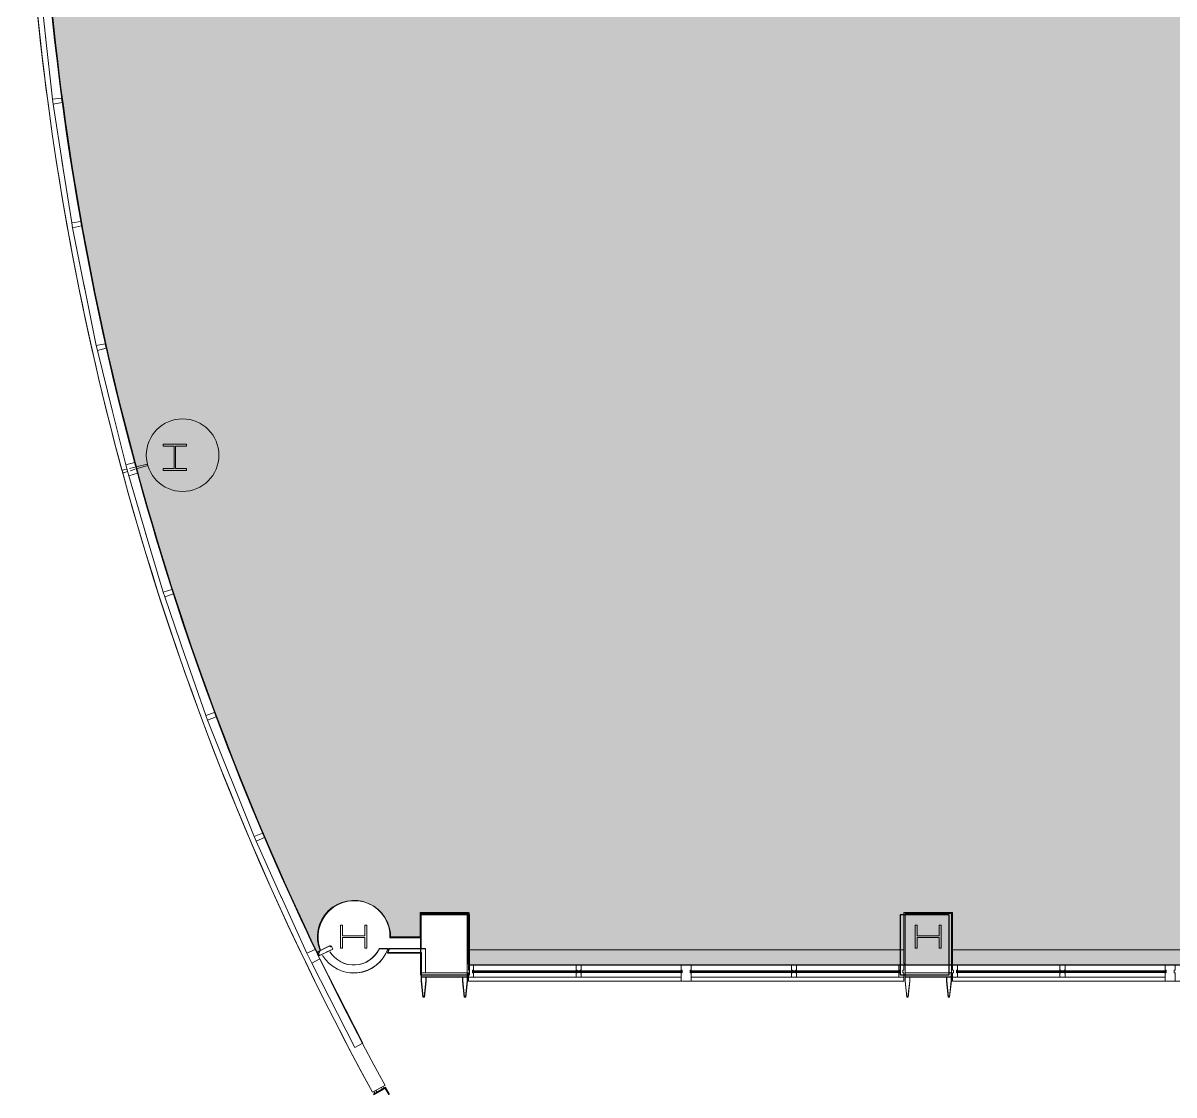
# Model space of a CAD drawing. Header units: inches. Extents: x 6512 to 15357, y -630 to 1499.
# Drawn here: x 12472 to 13043, y -588 to -57 of the extents above; entities that cross this region are included whole.
import ezdxf

# ---------------------------------------------------------------- set-up
doc = ezdxf.new("R2010")
doc.units = ezdxf.units.IN
doc.header["$MEASUREMENT"] = 0
for name, color, linetype, lineweight in [('A-DETL-GENF', 92, 'Continuous', 18), ('A-DETL-THIN', 151, 'Continuous', 9), ('P-SANR-FIXT', 6, 'Continuous', 18), ('S-COLS', 52, 'Continuous', 18)]:
    doc.layers.add(name, color=color, linetype=linetype, lineweight=lineweight)

# ---------------------------------------------------------------- blocks, each defined once
blk = doc.blocks.new('Concrete-Rectangular-Column - 24 x 30-4991950-3RD FLOOR RCP - NEW')
at = {"layer": 'S-COLS', "lineweight": 30}
for p, q in [((-12, 15), (12, 15)), ((-12, -15), (-12, 15)), ((12, 15), (12, -15)), ((12, -15), (-12, -15))]:
    blk.add_line(p, q, dxfattribs=at)
blk = doc.blocks.new('2941 Fairview Park_Clean for Revit_dwg-4584220-3RD FLOOR RCP - NEW')
at = {"layer": 'P-SANR-FIXT', "lineweight": 9, "flags": 128}
for points in [[(12483.43, -67.74), (12479.99, -36.7)], [(12482.92, -63.22), (12486.36, -94.27), (12486.68, -96.7), (12491.16, -96), (12490.86, -93.77), (12486.36, -94.27)], [(12486.36, -94.27), (12490.86, -93.77), (12491.16, -96), (12486.68, -96.7)], [(12491.49, -127.56), (12486.68, -96.7)], [(12491.06, -124.77), (12495.87, -155.64), (12496.3, -158.05), (12500.74, -157.16), (12500.34, -154.94), (12495.87, -155.64)], [(12495.87, -155.64), (12500.34, -154.94), (12500.74, -157.16), (12496.3, -158.05)], [(12502.46, -188.67), (12496.3, -158.05)], [(12501.91, -185.91), (12508.07, -216.53), (12508.61, -218.92), (12513.01, -217.83), (12512.51, -215.64), (12508.07, -216.53)], [(12508.07, -216.53), (12512.51, -215.64), (12513.01, -217.83), (12508.61, -218.92)], [(12516.12, -249.24), (12508.61, -218.92)], [(12515.16, -245.29), (12522.68, -275.61), (12524.17, -281.11), (12528.51, -279.83), (12527.07, -274.52), (12522.68, -275.61)], [(12541.29, -278.4), (12552.79, -278.4), (12552.79, -277.4), (12547.41, -277.4), (12547.41, -266.4), (12552.79, -266.4), (12552.79, -265.4), (12541.29, -265.4), (12541.29, -266.4), (12546.66, -266.4), (12546.66, -277.4), (12541.29, -277.4), (12541.29, -278.4), (12541.29, -277.4), (12546.66, -277.4), (12546.66, -266.4), (12541.29, -266.4), (12541.29, -265.4), (12552.79, -265.4), (12552.79, -266.4), (12547.41, -266.4), (12547.41, -277.4), (12552.79, -277.4), (12552.79, -278.4)], [(12541.3, -278.45), (12541.3, -277.45), (12546.67, -277.45), (12546.67, -266.45), (12541.3, -266.45), (12541.3, -265.45), (12552.8, -265.45), (12552.8, -266.45), (12547.42, -266.45), (12547.42, -277.45), (12552.8, -277.45), (12552.8, -278.45), (12541.3, -278.45), (12541.3, -277.45), (12546.67, -277.45), (12546.67, -266.45), (12541.3, -266.45), (12541.3, -265.45), (12552.8, -265.45), (12552.8, -266.45), (12547.42, -266.45), (12547.42, -277.45), (12552.8, -277.45), (12552.8, -278.45)], [(12520.82, -278.39), (12522.25, -278.03), (12523.22, -277.79), (12522.25, -278.03)], [(12521.16, -279.65), (12522.57, -279.23), (12523.53, -278.95), (12522.57, -279.23)], [(12522.68, -275.61), (12527.07, -274.52), (12528.51, -279.83), (12524.17, -281.11)], [(12524.52, -277.47), (12527.13, -276.82)], [(12524.82, -278.57), (12527.4, -277.81)], [(12533.44, -275.26), (12527.61, -276.7)], [(12533.63, -275.97), (12527.88, -277.67)], [(12533.01, -311.07), (12524.17, -281.11)], [(12532.37, -308.91), (12541.27, -338.86), (12542.02, -341.19), (12546.3, -339.71), (12545.61, -337.57), (12541.27, -338.86)], [(12541.27, -338.86), (12545.61, -337.57), (12546.3, -339.71), (12542.02, -341.19)], [(12552.23, -370.71), (12542.02, -341.19)], [(12552.15, -370.48), (12562.41, -399.98), (12563.27, -402.28), (12567.48, -400.6), (12566.69, -398.49), (12562.41, -399.98)], [(12562.41, -399.98), (12566.69, -398.49), (12567.48, -400.6), (12563.27, -402.28)], [(12574.83, -431.3), (12563.27, -402.28)], [(12574.74, -431.07), (12586.35, -460.07), (12587.31, -462.32), (12591.44, -460.46), (12590.55, -458.39), (12586.35, -460.07), (12587.31, -462.32), (12591.44, -460.46), (12590.55, -458.39), (12586.35, -460.07)], [(12586.35, -460.07), (12587.31, -462.32), (12591.44, -460.46), (12590.55, -458.39), (12586.35, -460.07), (12590.55, -458.39), (12591.44, -460.46), (12587.31, -462.32)], [(12600.19, -490.78), (12587.31, -462.32), (12600.19, -490.78), (12587.31, -462.32)], [(12599.59, -489.41), (12612.52, -517.85), (12616.65, -515.97), (12618.95, -520.75), (12614.91, -522.8), (12612.52, -517.85), (12599.59, -489.41), (12612.52, -517.85), (12614.91, -522.8), (12618.95, -520.75), (12616.65, -515.97), (12612.52, -517.85), (12616.65, -515.97), (12618.95, -520.75), (12614.91, -522.8), (12612.52, -517.85)], [(12909.23, -498.18), (12932.23, -498.18), (12932.23, -523.14), (12932.73, -523.14), (12932.73, -497.68), (12908.73, -497.68), (12908.73, -523.14), (12909.23, -523.14), (12908.73, -523.14), (12908.73, -497.68), (12932.73, -497.68), (12932.73, -523.14), (12932.23, -523.14), (12932.73, -523.14), (12932.23, -523.14), (12932.23, -498.18), (12909.23, -498.18), (12909.23, -523.14)], [(12909.23, -498.28), (12932.23, -498.18), (12932.23, -527.58), (12909.23, -527.58), (12909.23, -498.28), (12909.23, -527.58), (12932.23, -527.58), (12932.23, -498.18)], [(12642.27, -515.45), (12641.27, -515.45), (12641.27, -510.08), (12630.27, -510.08), (12630.27, -515.45), (12629.27, -515.45), (12629.27, -503.95), (12630.27, -503.95), (12630.27, -509.33), (12641.27, -509.33), (12641.27, -503.95), (12642.27, -503.95), (12642.27, -515.45), (12641.27, -515.45), (12641.27, -510.08), (12630.27, -510.08), (12630.27, -515.45), (12629.27, -515.45), (12629.27, -503.95), (12630.27, -503.95), (12630.27, -509.33), (12641.27, -509.33), (12641.27, -503.95), (12642.27, -503.95), (12642.27, -515.45), (12641.27, -515.45), (12641.27, -510.08), (12630.27, -510.08), (12630.27, -515.45), (12629.27, -515.45), (12629.27, -503.95), (12630.27, -503.95), (12630.27, -509.33), (12641.27, -509.33), (12641.27, -503.95), (12642.27, -503.95), (12642.27, -515.45), (12641.27, -515.45), (12641.27, -510.08), (12630.27, -510.08), (12630.27, -515.45), (12629.27, -515.45), (12629.27, -503.95), (12630.27, -503.95), (12630.27, -509.33), (12641.27, -509.33), (12641.27, -503.95), (12642.27, -503.95)], [(12914.23, -503.95), (12915.23, -503.95), (12915.23, -509.33), (12926.23, -509.33), (12926.23, -503.95), (12927.23, -503.95), (12927.23, -515.45), (12926.23, -515.45), (12926.23, -510.08), (12915.23, -510.08), (12915.23, -515.45), (12914.23, -515.45), (12914.23, -503.95), (12915.23, -503.95), (12915.23, -509.33), (12926.23, -509.33), (12926.23, -503.95), (12927.23, -503.95), (12927.23, -515.45), (12926.23, -515.45), (12926.23, -510.08), (12915.23, -510.08), (12915.23, -515.45), (12914.23, -515.45)], [(12612.52, -517.85), (12616.65, -515.97), (12618.95, -520.75), (12614.91, -522.8)], [(12624.01, -514.12), (12617.73, -517.15)], [(12617.9, -517.21), (12618.76, -519.01), (12625.39, -515.81), (12618.76, -519.01), (12617.9, -517.21), (12618.76, -519.01), (12625.39, -515.81), (12618.76, -519.01), (12617.9, -517.21), (12623.95, -514.29), (12617.9, -517.21), (12623.95, -514.29)], [(12624.01, -514.12), (12624.23, -514.59), (12624.7, -514.37), (12624.23, -514.59)], [(12648.48, -515.58), (12652.78, -515.58)], [(12648.48, -515.7), (12652.78, -515.7)], [(12652.51, -517.83), (12669.23, -517.83), (12652.51, -517.83), (12653.31, -515.7), (12652.51, -517.83), (12669.23, -517.83), (12652.51, -517.83), (12653.31, -515.7)], [(12669.35, -529.58), (12680.73, -529.58), (12669.35, -529.58), (12669.35, -517.58), (12652.65, -517.58), (12653.47, -515.57), (12652.65, -517.58), (12669.35, -517.58), (12669.35, -529.58), (12689.89, -529.58), (12680.73, -529.58), (12689.89, -529.58), (12669.35, -529.58), (12680.73, -529.58), (12689.89, -529.58), (12669.35, -529.58), (12692.1, -529.58), (12669.35, -529.58), (12692.1, -529.58), (12669.35, -529.58), (12689.89, -529.58), (12680.73, -529.58), (12669.35, -529.58), (12689.89, -529.58), (12680.73, -529.58), (12689.89, -529.58), (12669.35, -529.58), (12669.35, -517.7), (12669.35, -529.58), (12680.73, -529.58), (12669.35, -529.58), (12680.73, -529.58), (12689.89, -529.58), (12680.73, -529.58), (12669.35, -529.58), (12669.35, -517.7), (12669.35, -529.58), (12680.73, -529.58), (12669.35, -529.58), (12692.1, -529.58), (12692.1, -527.26), (12692.1, -529.58), (12669.35, -529.58), (12692.1, -529.58), (12692.1, -527.26), (12692.1, -529.58), (12669.35, -529.58), (12689.89, -529.58), (12680.73, -529.58), (12669.35, -529.58), (12680.73, -529.58), (12689.89, -529.58), (12680.73, -529.58), (12689.89, -529.58), (12669.35, -529.58), (12669.35, -517.58), (12652.65, -517.58), (12653.47, -515.57), (12652.65, -517.58), (12669.35, -517.58)], [(12669.35, -527.58), (12692.1, -527.58), (12692.1, -529.58), (12692.1, -527.26), (12692.1, -529.58), (12692.1, -527.58), (12671.35, -527.58), (12671.35, -515.7), (12652.69, -515.7), (12671.35, -515.7), (12671.35, -527.58), (12692.1, -527.58)], [(12652.69, -517.7), (12653.44, -515.7), (12652.69, -517.7), (12653.44, -515.7), (12652.69, -517.7), (12669.35, -517.7), (12652.69, -517.7), (12669.35, -517.7)], [(12692.73, -516.2), (12908.73, -516.2)], [(12932.73, -516.2), (13148.73, -516.2)], [(12618.95, -520.75), (12640.26, -562.52), (12636.3, -564.74), (12614.91, -522.8), (12636.3, -564.74), (12640.26, -562.52), (12618.95, -520.75), (12640.26, -562.52), (12636.3, -564.74), (12614.91, -522.8), (12636.3, -564.74), (12640.26, -562.52)], [(12692.73, -527.7), (12693.23, -527.7), (12693.23, -526.33), (12692.73, -526.33), (12692.73, -523.7), (12695.23, -523.7), (12695.23, -526.33), (12694.73, -526.33), (12694.73, -527.7), (12695.23, -527.7), (12695.23, -529.7), (12692.73, -529.7), (12692.73, -527.7), (12693.23, -527.7), (12693.23, -526.33), (12692.73, -526.33), (12692.73, -523.7), (12695.23, -523.7), (12695.23, -526.33), (12694.73, -526.33), (12694.73, -527.7), (12695.23, -527.7), (12695.23, -529.7), (12692.73, -529.7)], [(12746.1, -523.7), (12748.6, -523.7), (12748.6, -526.33), (12748.1, -526.33), (12748.1, -527.7), (12748.6, -527.7), (12748.6, -529.7), (12746.1, -529.7), (12746.1, -527.7), (12746.6, -527.7), (12746.6, -526.33), (12746.1, -526.33), (12746.1, -523.7), (12748.6, -523.7), (12748.6, -526.33), (12748.1, -526.33), (12748.1, -527.7), (12748.6, -527.7), (12748.6, -529.7), (12746.1, -529.7), (12746.1, -527.7), (12746.6, -527.7), (12746.6, -526.33), (12746.1, -526.33)], [(12746.1, -527.7), (12746.6, -527.7), (12746.6, -526.33), (12746.1, -526.33), (12746.1, -523.7), (12748.6, -523.7), (12748.6, -526.33), (12748.1, -526.33), (12748.1, -527.7), (12748.6, -527.7), (12748.6, -529.7), (12746.1, -529.7), (12746.1, -527.7), (12746.6, -527.7), (12746.6, -526.33), (12746.1, -526.33), (12746.1, -523.7), (12748.6, -523.7), (12748.6, -526.33), (12748.1, -526.33), (12748.1, -527.7), (12748.6, -527.7), (12748.6, -529.7), (12746.1, -529.7)], [(12798.23, -523.7), (12798.23, -526.33), (12798.73, -526.33), (12798.73, -527.7), (12798.23, -527.7), (12798.23, -531.7), (12803.23, -531.7), (12803.23, -527.7), (12802.73, -527.7), (12802.73, -526.33), (12803.23, -526.33), (12803.23, -523.7), (12798.23, -523.7), (12803.23, -523.7), (12803.23, -526.33), (12802.73, -526.33), (12802.73, -527.7), (12803.23, -527.7), (12803.23, -531.7), (12798.23, -531.7), (12798.23, -527.7), (12798.73, -527.7), (12798.73, -526.33), (12798.23, -526.33)], [(12852.85, -523.7), (12855.35, -523.7), (12855.35, -526.33), (12854.85, -526.33), (12854.85, -527.7), (12855.35, -527.7), (12855.35, -529.7), (12852.85, -529.7), (12852.85, -527.7), (12853.35, -527.7), (12853.35, -526.33), (12852.85, -526.33), (12852.85, -523.7), (12855.35, -523.7), (12855.35, -526.33), (12854.85, -526.33), (12854.85, -527.7), (12855.35, -527.7), (12855.35, -529.7), (12852.85, -529.7), (12852.85, -527.7), (12853.35, -527.7), (12853.35, -526.33), (12852.85, -526.33)], [(12852.85, -527.7), (12852.85, -529.7), (12855.35, -529.7), (12855.35, -527.7), (12854.85, -527.7), (12854.85, -526.33), (12855.35, -526.33), (12855.35, -523.7), (12852.85, -523.7), (12852.85, -526.33), (12853.35, -526.33), (12853.35, -527.7), (12852.85, -527.7), (12853.35, -527.7), (12853.35, -526.33), (12852.85, -526.33), (12852.85, -523.7), (12855.35, -523.7), (12855.35, -526.33), (12854.85, -526.33), (12854.85, -527.7), (12855.35, -527.7), (12855.35, -529.7), (12852.85, -529.7)], [(12906.23, -527.7), (12906.73, -527.7), (12906.73, -526.33), (12906.23, -526.33), (12906.23, -523.7), (12908.73, -523.7), (12908.73, -526.33), (12908.23, -526.33), (12908.23, -527.7), (12908.73, -527.7), (12908.73, -529.7), (12906.23, -529.7), (12906.23, -527.7), (12906.73, -527.7), (12906.73, -526.33), (12906.23, -526.33), (12906.23, -523.7), (12908.73, -523.7), (12908.73, -526.33), (12908.23, -526.33), (12908.23, -527.7), (12908.73, -527.7), (12908.73, -529.7), (12906.23, -529.7)], [(12932.73, -523.14), (12932.23, -523.14), (12932.73, -523.14), (12932.23, -523.14)], [(12932.73, -527.7), (12933.23, -527.7), (12933.23, -526.33), (12932.73, -526.33), (12932.73, -523.7), (12935.23, -523.7), (12935.23, -526.33), (12934.73, -526.33), (12934.73, -527.7), (12935.23, -527.7), (12935.23, -529.7), (12932.73, -529.7), (12932.73, -527.7), (12933.23, -527.7), (12933.23, -526.33), (12932.73, -526.33), (12932.73, -523.7), (12935.23, -523.7), (12935.23, -526.33), (12934.73, -526.33), (12934.73, -527.7), (12935.23, -527.7), (12935.23, -529.7), (12932.73, -529.7)], [(12932.73, -523.7), (12935.23, -523.7), (12935.23, -526.33), (12934.73, -526.33), (12934.73, -527.7), (12935.23, -527.7), (12935.23, -529.7), (12932.73, -529.7), (12932.73, -527.7), (12933.23, -527.7), (12933.23, -526.33), (12932.73, -526.33)], [(12986.1, -523.7), (12988.6, -523.7), (12988.6, -526.33), (12988.1, -526.33), (12988.1, -527.7), (12988.6, -527.7), (12988.6, -529.7), (12986.1, -529.7), (12986.1, -527.7), (12986.6, -527.7), (12986.6, -526.33), (12986.1, -526.33), (12986.1, -523.7), (12988.6, -523.7), (12988.6, -526.33), (12988.1, -526.33), (12988.1, -527.7), (12988.6, -527.7), (12988.6, -529.7), (12986.1, -529.7), (12986.1, -527.7), (12986.6, -527.7), (12986.6, -526.33), (12986.1, -526.33)], [(13038.23, -523.7), (13038.23, -526.33), (13038.73, -526.33), (13038.73, -527.7), (13038.23, -527.7), (13038.23, -531.7), (13043.23, -531.7), (13043.23, -527.7), (13042.73, -527.7), (13042.73, -526.33), (13043.23, -526.33), (13043.23, -523.7), (13038.23, -523.7), (13043.23, -523.7), (13043.23, -526.33), (13042.73, -526.33), (13042.73, -527.7), (13043.23, -527.7), (13043.23, -531.7), (13038.23, -531.7), (13038.23, -527.7), (13038.73, -527.7), (13038.73, -526.33), (13038.23, -526.33)], [(12669.23, -529.7), (12692.23, -529.7), (12692.23, -531.7), (12691.37, -539.7), (12690.63, -539.7), (12689.77, -531.7), (12689.77, -529.7), (12689.77, -531.7), (12690.63, -539.7), (12689.77, -531.7), (12689.77, -529.7), (12689.77, -531.7), (12690.63, -539.7), (12691.37, -539.7), (12692.23, -531.7), (12692.23, -529.7), (12692.23, -531.7), (12691.37, -539.7), (12690.63, -539.7), (12691.37, -539.7), (12692.23, -531.7), (12692.23, -529.7)], [(12670.21, -539.58), (12669.35, -531.67), (12669.35, -529.83), (12671.57, -529.83), (12669.35, -529.83), (12669.35, -531.67), (12669.35, -529.83), (12671.57, -529.83), (12669.35, -529.83), (12669.35, -531.67), (12669.35, -529.83), (12669.35, -531.67), (12669.35, -529.83), (12669.35, -531.67), (12669.35, -529.83), (12671.57, -529.83), (12671.57, -531.58), (12670.71, -539.58), (12670.21, -539.58), (12670.71, -539.58), (12671.57, -531.58), (12671.57, -529.83), (12671.57, -531.58), (12670.71, -539.58), (12670.21, -539.58), (12669.35, -531.67), (12670.21, -539.58), (12669.35, -531.67), (12669.35, -529.83), (12671.57, -529.83), (12669.35, -529.83), (12671.57, -529.83), (12671.57, -531.58), (12670.71, -539.58), (12670.21, -539.58), (12670.71, -539.58), (12671.57, -531.58), (12671.57, -529.83), (12671.57, -531.58), (12670.71, -539.58), (12670.21, -539.58), (12669.35, -531.67), (12670.21, -539.58), (12669.35, -531.67), (12670.21, -539.58), (12670.71, -539.58), (12671.57, -531.58), (12671.57, -529.83), (12671.57, -531.58), (12670.71, -539.58), (12670.21, -539.58), (12670.71, -539.58), (12671.57, -531.58), (12671.57, -529.83), (12669.35, -529.83), (12669.35, -531.67), (12670.21, -539.58), (12669.35, -531.67), (12670.21, -539.58), (12670.71, -539.58), (12671.57, -531.58), (12671.57, -529.83), (12671.57, -531.58), (12670.71, -539.58), (12670.21, -539.58), (12670.71, -539.58), (12671.57, -531.58), (12671.57, -529.83), (12669.35, -529.83), (12671.57, -529.83), (12669.35, -529.83), (12669.35, -531.67)], [(12690.75, -539.58), (12691.25, -539.58), (12692.11, -531.58), (12692.11, -529.83), (12689.9, -529.83), (12689.9, -531.67), (12689.9, -529.83), (12692.11, -529.83), (12692.11, -531.58), (12691.25, -539.58), (12690.75, -539.58), (12691.25, -539.58), (12692.11, -531.58), (12692.11, -529.83), (12689.9, -529.83), (12692.11, -529.83), (12692.11, -531.58), (12691.25, -539.58), (12690.75, -539.58), (12691.25, -539.58), (12692.11, -531.58), (12692.11, -529.83), (12689.9, -529.83), (12692.11, -529.83), (12692.11, -531.58), (12691.25, -539.58), (12690.75, -539.58), (12691.25, -539.58), (12692.11, -531.58), (12692.11, -529.83), (12689.9, -529.83), (12689.9, -531.67), (12690.75, -539.58), (12689.9, -531.67), (12689.9, -529.83), (12689.9, -531.67), (12689.9, -529.83), (12692.11, -529.83), (12692.11, -531.58), (12691.25, -539.58), (12690.75, -539.58), (12691.25, -539.58), (12692.11, -531.58), (12692.11, -529.83), (12689.9, -529.83), (12689.9, -531.67), (12690.75, -539.58), (12691.25, -539.58), (12692.11, -531.58), (12692.11, -529.83), (12689.9, -529.83), (12689.9, -531.67), (12690.75, -539.58), (12691.25, -539.58), (12692.11, -531.58), (12692.11, -529.83), (12689.9, -529.83), (12689.9, -531.67), (12689.9, -529.83), (12689.9, -531.67), (12690.75, -539.58), (12689.9, -531.67), (12690.75, -539.58), (12689.9, -531.67), (12690.75, -539.58), (12689.9, -531.67), (12690.75, -539.58), (12691.25, -539.58), (12692.11, -531.58), (12692.11, -529.83), (12689.9, -529.83), (12689.9, -531.67)], [(12692.73, -529.7), (12692.73, -531.7), (12727.91, -531.7), (12692.73, -531.7), (12699.5, -531.7), (12692.73, -531.7), (12692.73, -529.7), (12692.73, -531.7), (12692.73, -529.7), (12692.73, -531.7), (12727.91, -531.7), (12692.73, -531.7)], [(12727.91, -526.58), (12694.73, -526.58), (12699.5, -526.58), (12694.73, -526.58), (12727.91, -526.58), (12694.73, -526.58), (12699.5, -526.58), (12694.73, -526.58), (12727.91, -526.58), (12694.73, -526.58), (12727.91, -526.58), (12694.73, -526.58)], [(12699.5, -526.76), (12694.73, -526.76), (12727.91, -526.76), (12694.73, -526.76), (12699.5, -526.76), (12694.73, -526.76), (12727.91, -526.76), (12694.73, -526.76), (12727.91, -526.76), (12694.73, -526.76), (12727.91, -526.76), (12694.73, -526.76)], [(12727.91, -527.26), (12694.73, -527.26), (12699.5, -527.26), (12694.73, -527.26), (12727.91, -527.26), (12694.73, -527.26), (12699.5, -527.26), (12694.73, -527.26), (12727.91, -527.26), (12694.73, -527.26), (12727.91, -527.26), (12694.73, -527.26)], [(12727.91, -527.45), (12694.73, -527.45), (12699.5, -527.45), (12694.73, -527.45), (12727.91, -527.45), (12694.73, -527.45), (12699.5, -527.45), (12694.73, -527.45), (12727.91, -527.45), (12694.73, -527.45), (12727.91, -527.45), (12694.73, -527.45)], [(12695.23, -529.7), (12727.91, -529.7), (12695.23, -529.7), (12727.91, -529.7), (12695.23, -529.7), (12727.91, -529.7), (12695.23, -529.7), (12727.91, -529.7), (12695.23, -529.7), (12699.5, -529.7), (12695.23, -529.7), (12699.5, -529.7)], [(12798.73, -526.58), (12722.23, -526.58)], [(12798.73, -526.76), (12722.23, -526.76)], [(12798.73, -527.26), (12722.23, -527.26)], [(12798.73, -527.45), (12722.23, -527.45)], [(12722.23, -529.7), (12798.23, -529.7)], [(12722.23, -531.7), (12901.09, -531.7), (12908.73, -531.7), (12908.73, -529.7), (12908.73, -531.7), (12901.09, -531.7), (12908.73, -531.7), (12908.73, -529.7), (12908.73, -531.7), (12901.09, -531.7)], [(12901.09, -526.58), (12906.73, -526.58), (12901.09, -526.58), (12802.73, -526.58), (12901.09, -526.58), (12906.73, -526.58)], [(12901.09, -526.76), (12802.73, -526.76), (12901.09, -526.76), (12906.73, -526.76), (12901.09, -526.76), (12906.73, -526.76)], [(12901.09, -527.26), (12906.73, -527.26), (12901.09, -527.26), (12802.73, -527.26), (12901.09, -527.26), (12906.73, -527.26)], [(12901.09, -527.45), (12802.73, -527.45), (12901.09, -527.45), (12906.73, -527.45), (12901.09, -527.45), (12906.73, -527.45)], [(12803.23, -529.7), (12901.09, -529.7), (12906.23, -529.7), (12901.09, -529.7)], [(12901.09, -529.7), (12906.23, -529.7)], [(12930.63, -539.7), (12929.77, -531.7), (12929.77, -529.7), (12929.77, -531.7), (12930.63, -539.7), (12931.37, -539.7), (12932.23, -531.7), (12932.23, -529.7), (12932.23, -527.39), (12932.23, -529.7), (12909.23, -529.7), (12909.23, -531.7), (12910.09, -539.7), (12909.23, -531.7), (12909.23, -529.7), (12909.23, -527.39), (12909.23, -529.7), (12932.23, -529.7), (12932.23, -531.7), (12931.37, -539.7), (12930.63, -539.7), (12929.77, -531.7), (12929.77, -529.7), (12929.77, -531.7)], [(12909.23, -529.7), (12909.23, -527.39), (12909.23, -529.7), (12932.23, -529.7), (12932.23, -527.39), (12932.23, -529.7), (12932.23, -531.7), (12931.37, -539.7), (12930.63, -539.7), (12931.37, -539.7), (12932.23, -531.7), (12932.23, -529.7)], [(12909.23, -529.7), (12909.23, -531.7), (12910.09, -539.7), (12910.82, -539.7), (12911.68, -531.7), (12911.68, -529.7), (12911.68, -531.7), (12910.82, -539.7), (12910.09, -539.7), (12909.23, -531.7)], [(12932.1, -527.58), (12909.35, -527.58), (12909.35, -529.58), (12909.35, -527.26), (12909.35, -529.58), (12909.35, -527.58), (12932.1, -527.58), (12909.35, -527.58), (12909.35, -529.58), (12920.73, -529.58), (12932.1, -529.58), (12932.1, -527.26), (12932.1, -529.58), (12920.73, -529.58), (12909.35, -529.58), (12929.89, -529.58), (12909.35, -529.58), (12920.73, -529.58), (12932.1, -529.58), (12932.1, -527.26), (12932.1, -529.58), (12920.73, -529.58), (12909.35, -529.58), (12929.89, -529.58), (12909.35, -529.58), (12909.35, -527.26), (12909.35, -529.58), (12909.35, -527.58)], [(12910.21, -539.58), (12910.71, -539.58), (12911.57, -531.58), (12911.57, -529.83), (12911.57, -531.58), (12910.71, -539.58), (12910.21, -539.58), (12909.35, -531.67), (12909.35, -529.83), (12911.57, -529.83), (12909.35, -529.83), (12909.35, -531.67), (12909.35, -529.83), (12911.57, -529.83), (12911.57, -531.58), (12910.71, -539.58), (12910.21, -539.58), (12909.35, -531.67), (12910.21, -539.58), (12909.35, -531.67), (12909.35, -529.83), (12911.57, -529.83), (12911.57, -531.58), (12910.71, -539.58)], [(12910.09, -539.7), (12910.82, -539.7), (12911.68, -531.7), (12911.68, -529.7), (12911.68, -531.7), (12910.82, -539.7)], [(12930.75, -539.58), (12929.9, -531.67), (12929.9, -529.83), (12932.11, -529.83), (12932.11, -531.58), (12931.25, -539.58), (12930.75, -539.58), (12929.9, -531.67), (12929.9, -529.83), (12932.11, -529.83), (12932.11, -531.58), (12931.25, -539.58), (12930.75, -539.58), (12929.9, -531.67), (12929.9, -529.83), (12932.11, -529.83), (12932.11, -531.58), (12931.25, -539.58), (12930.75, -539.58), (12931.25, -539.58), (12932.11, -531.58), (12932.11, -529.83), (12929.9, -529.83), (12929.9, -531.67)], [(12932.73, -529.7), (12932.73, -531.7), (13141.09, -531.7), (13148.73, -531.7), (13148.73, -529.7), (13148.73, -531.7), (13141.09, -531.7), (12932.73, -531.7), (12932.73, -529.7), (12932.73, -531.7)], [(13038.73, -526.58), (12934.73, -526.58)], [(13038.73, -526.76), (12934.73, -526.76)], [(13038.73, -527.26), (12934.73, -527.26)], [(13038.73, -527.45), (12934.73, -527.45)], [(12935.23, -529.7), (13038.23, -529.7)], [(12692.73, -531.7), (12727.91, -531.7)], [(12646.85, -585.85), (12645.09, -586.82), (12646.85, -585.85), (12651.23, -583.45), (12646.85, -585.85), (12645.09, -586.82), (12646.85, -585.85), (12651.23, -583.45)], [(12653.59, -587.74), (12651.59, -584.27), (12645.53, -587.77), (12645.78, -588.21), (12645.53, -587.77), (12645.78, -588.21), (12651.41, -584.96), (12653.16, -587.99), (12651.41, -584.96), (12645.78, -588.21), (12651.41, -584.96), (12653.16, -587.99), (12651.41, -584.96), (12645.78, -588.21), (12645.53, -587.77), (12651.59, -584.27), (12653.59, -587.74), (12651.59, -584.27), (12645.53, -587.77), (12651.59, -584.27), (12653.59, -587.74), (12653.16, -587.99), (12653.59, -587.74), (12653.16, -587.99)], [(12646.29, -587.33), (12645.79, -586.47), (12646.29, -587.33), (12645.79, -586.47)], [(12647.16, -586.83), (12646.66, -585.97), (12647.16, -586.83), (12646.66, -585.97)], [(12649.86, -585.27), (12649.36, -584.41), (12649.86, -585.27), (12649.36, -584.41)], [(12650.73, -584.77), (12650.23, -583.91), (12650.73, -584.77), (12650.23, -583.91)]]:
    blk.add_lwpolyline(points, close=True, dxfattribs=at)
for points in [[(12669.23, -498.18), (12692.1, -498.18), (12692.1, -527.58), (12671.35, -527.58), (12671.35, -515.7), (12669.23, -515.7), (12669.23, -498.18), (12669.23, -509.7), (12653.77, -509.7), (12669.23, -509.7), (12653.77, -509.7), (12669.23, -509.7), (12653.77, -509.7), (12669.23, -509.7), (12669.23, -498.18), (12692.23, -498.18), (12692.23, -523.14), (12692.23, -498.18), (12669.23, -498.18), (12669.23, -510.2), (12653.76, -510.2), (12669.23, -510.2), (12653.76, -510.2), (12669.23, -510.2), (12653.76, -510.2), (12669.23, -510.2)], [(12669.23, -510.2), (12669.23, -498.18), (12692.23, -498.18), (12692.23, -523.14), (12692.73, -523.14), (12692.73, -497.68), (12668.73, -497.68), (12668.73, -509.7)], [(12668.73, -509.7), (12668.73, -497.68), (12692.73, -497.68), (12692.73, -523.14), (12692.73, -497.68), (12668.73, -497.68), (12668.73, -509.7), (12668.73, -497.68), (12692.73, -497.68), (12692.73, -523.14), (12692.73, -497.68), (12668.73, -497.68), (12668.73, -509.7), (12668.73, -497.68), (12692.73, -497.68), (12692.73, -523.14), (12692.23, -523.14), (12692.23, -498.18), (12669.23, -498.18)], [(12669.23, -509.7), (12669.23, -498.18), (12692.23, -498.18), (12692.23, -523.14), (12692.23, -498.18), (12669.23, -498.18), (12669.23, -515.7), (12671.35, -515.7), (12671.35, -527.58), (12692.1, -527.58), (12692.1, -498.18), (12669.23, -498.18), (12669.23, -509.7)], [(12624.01, -514.12), (12617.73, -517.15), (12618.71, -519.17), (12625.45, -515.92), (12625.39, -515.81), (12622.13, -517.39), (12625.39, -515.81), (12618.76, -519.01), (12625.39, -515.81), (12624.75, -514.48), (12624.17, -514.75), (12623.95, -514.29)], [(12624.01, -514.12), (12624.23, -514.59), (12624.7, -514.37), (12624.23, -514.59), (12624.01, -514.12), (12617.73, -517.15), (12618.71, -519.17), (12625.45, -515.92), (12625.39, -515.81), (12624.75, -514.48), (12624.17, -514.75), (12623.95, -514.29), (12624.17, -514.75), (12624.75, -514.48), (12625.39, -515.81), (12625.45, -515.92), (12618.71, -519.17), (12617.73, -517.15), (12618.71, -519.17), (12625.45, -515.92), (12625.39, -515.81)], [(12625.39, -515.81), (12618.76, -519.01), (12625.39, -515.81), (12622.13, -517.39), (12625.39, -515.81), (12624.75, -514.48), (12624.17, -514.75), (12623.95, -514.29)], [(12653.31, -515.58), (12652.45, -517.7), (12669.23, -517.7), (12669.23, -529.7), (12692.23, -529.7), (12669.23, -529.7), (12692.23, -529.7), (12692.23, -531.7), (12691.37, -539.7), (12690.63, -539.7), (12691.37, -539.7), (12692.23, -531.7), (12692.23, -529.7), (12692.23, -531.7), (12691.37, -539.7), (12690.63, -539.7)], [(12653.31, -515.58), (12652.45, -517.7), (12669.23, -517.7), (12669.23, -529.7), (12669.23, -517.83), (12669.23, -529.7), (12692.23, -529.7), (12669.23, -529.7), (12669.23, -531.7), (12669.23, -529.7), (12692.23, -529.7), (12669.23, -529.7), (12669.23, -517.83), (12669.23, -529.7), (12669.23, -531.7), (12670.09, -539.7), (12670.82, -539.7), (12671.68, -531.7), (12671.68, -529.7), (12671.68, -531.7), (12670.82, -539.7), (12670.09, -539.7), (12669.23, -531.7), (12670.09, -539.7), (12670.82, -539.7), (12671.68, -531.7), (12671.68, -529.7), (12671.68, -531.7), (12670.82, -539.7), (12670.09, -539.7), (12669.23, -531.7), (12670.09, -539.7), (12670.82, -539.7), (12671.68, -531.7), (12671.68, -529.7), (12671.68, -531.7), (12670.82, -539.7), (12670.09, -539.7), (12669.23, -531.7), (12669.23, -529.7), (12669.23, -531.7), (12669.23, -529.7), (12692.23, -529.7), (12669.23, -529.7), (12669.23, -517.83), (12669.23, -529.7), (12669.23, -517.7), (12652.45, -517.7), (12653.31, -515.58), (12671.35, -515.58), (12671.35, -527.58), (12692.1, -527.58), (12669.35, -527.58), (12692.1, -527.58), (12671.35, -527.58), (12671.35, -515.7), (12652.69, -515.7), (12671.35, -515.7), (12671.35, -527.58), (12671.35, -515.58), (12671.35, -527.58), (12671.35, -515.58), (12653.31, -515.58), (12671.35, -515.58), (12653.31, -515.58), (12652.45, -517.7), (12669.23, -517.7), (12669.23, -529.7), (12669.23, -531.7), (12669.23, -529.7), (12669.23, -517.83), (12669.23, -529.7), (12669.23, -531.7), (12670.09, -539.7), (12670.82, -539.7), (12671.68, -531.7), (12671.68, -529.7), (12671.68, -531.7), (12670.82, -539.7), (12670.09, -539.7), (12669.23, -531.7), (12670.09, -539.7), (12670.82, -539.7), (12671.68, -531.7), (12671.68, -529.7)], [(12699.5, -523.7), (12692.73, -523.7), (12727.91, -523.7), (12692.73, -523.7), (12692.73, -526.33), (12693.23, -526.33), (12693.23, -527.7), (12692.73, -527.7), (12692.73, -529.7), (12695.23, -529.7), (12695.23, -527.7), (12694.73, -527.7), (12694.73, -526.33), (12695.23, -526.33), (12695.23, -523.7), (12692.73, -523.7), (12699.5, -523.7), (12692.73, -523.7), (12727.91, -523.7), (12692.73, -523.7), (12727.91, -523.7), (12692.73, -523.7), (12727.91, -523.7), (12692.73, -523.7), (12692.73, -526.33), (12693.23, -526.33), (12693.23, -527.7), (12692.73, -527.7), (12692.73, -529.7), (12692.73, -531.7), (12727.91, -531.7), (12692.73, -531.7), (12699.5, -531.7), (12692.73, -531.7), (12692.73, -529.7)], [(12692.73, -529.7), (12695.23, -529.7), (12695.23, -527.7), (12694.73, -527.7), (12694.73, -526.33), (12695.23, -526.33), (12695.23, -523.7), (12692.73, -523.7), (12699.5, -523.7)], [(13141.09, -523.7), (12932.73, -523.7), (12935.23, -523.7), (12935.23, -526.33), (12934.73, -526.33), (12934.73, -527.7), (12935.23, -527.7), (12935.23, -529.7), (12932.73, -529.7), (12932.73, -527.7), (12933.23, -527.7), (12933.23, -526.33), (12932.73, -526.33), (12932.73, -523.7), (12908.73, -523.7), (12901.09, -523.7), (12908.73, -523.7), (12932.73, -523.7), (12908.73, -523.7), (12901.09, -523.7), (12722.23, -523.7), (12901.09, -523.7), (12908.73, -523.7), (12908.73, -526.33), (12908.23, -526.33), (12908.23, -527.7), (12908.73, -527.7), (12908.73, -529.7), (12906.23, -529.7), (12906.23, -527.7), (12906.73, -527.7), (12906.73, -526.33), (12906.23, -526.33), (12906.23, -523.7), (12908.73, -523.7), (12908.73, -526.33), (12908.23, -526.33), (12908.23, -527.7), (12908.73, -527.7), (12908.73, -529.7), (12906.23, -529.7), (12906.23, -527.7), (12906.73, -527.7), (12906.73, -526.33), (12906.23, -526.33), (12906.23, -523.7), (12908.73, -523.7), (12932.73, -523.7), (12908.73, -523.7), (12932.73, -523.7), (12908.73, -523.7), (12932.73, -523.7), (13141.09, -523.7)], [(12690.63, -539.7), (12691.37, -539.7), (12692.23, -531.7), (12692.23, -529.7), (12692.23, -527.39), (12692.23, -529.7), (12692.23, -531.7), (12691.37, -539.7), (12690.63, -539.7), (12689.77, -531.7), (12689.77, -529.7), (12689.77, -531.7), (12690.63, -539.7), (12689.77, -531.7), (12689.77, -529.7), (12689.77, -531.7), (12690.63, -539.7), (12689.77, -531.7), (12689.77, -529.7), (12689.77, -531.7), (12690.63, -539.7), (12689.77, -531.7), (12689.77, -529.7), (12689.77, -531.7), (12690.63, -539.7), (12691.37, -539.7), (12692.23, -531.7), (12692.23, -529.7), (12692.23, -527.39), (12692.23, -529.7), (12692.23, -531.7), (12691.37, -539.7), (12690.63, -539.7), (12691.37, -539.7), (12692.23, -531.7), (12692.23, -529.7), (12692.23, -527.39), (12692.23, -529.7), (12669.23, -529.7), (12669.23, -531.7), (12669.23, -529.7), (12669.23, -531.7), (12670.09, -539.7), (12670.82, -539.7), (12671.68, -531.7), (12671.68, -529.7), (12671.68, -531.7), (12670.82, -539.7), (12670.09, -539.7), (12669.23, -531.7), (12670.09, -539.7), (12670.82, -539.7), (12671.68, -531.7), (12671.68, -529.7)]]:
    blk.add_lwpolyline(points, dxfattribs=at)
at = {"layer": 'P-SANR-FIXT', "lineweight": 9}
for centre, radius in [((12550.89, -270.85), 18), ((12550.89, -270.85), 18), ((12692.48, -529.02), 0.25), ((12692.48, -529.02), 0.25), ((12692.48, -529.02), 0.25), ((12692.48, -529.02), 0.25)]:
    blk.add_circle(centre, radius, dxfattribs=at)
for centre, radius, start, end in [((13880.73, 90.3), 1409, 90.02649, 208.7222), ((13880.73, 90.3), 1409, 90.02649, 208.7222), ((13880.73, 90.3), 1401.94, 89.9795, 208.7236), ((13880.73, 90.3), 1401.94, 89.9795, 208.7236), ((13881.11, 90.37), 1402.33, 185.06628, 205.72699), ((13880.73, 90.3), 1409, 185.0849, 195.16886), ((13880.73, 90.3), 1409, 185.0849, 195.16886), ((13880.73, 90.3), 1409, 195.22209, 208.7222), ((13880.73, 90.3), 1409, 195.22209, 208.7222), ((12635.77, -509.7), 18, 358.4082, 202.5467), ((12635.77, -509.7), 18, 358.4082, 202.5467), ((12635.77, -509.7), 18, 210.911, 340.9503), ((12635.77, -509.7), 18, 210.911, 340.9503), ((12635.8, -509.77), 17.99, 210.6725, 340.7521), ((12635.8, -509.77), 17.99, 210.6725, 340.7521), ((12635.77, -509.7), 14, 212.3969, 335.188), ((12635.77, -509.7), 14, 212.3969, 335.188), ((12635.8, -509.77), 13.99, 212.0898, 334.9134), ((12635.8, -509.77), 13.99, 212.0898, 334.9134), ((12692.48, -529.72), 0.325, 39.6464, 140.3536), ((12692.48, -529.72), 0.325, 39.6464, 140.3536), ((12692.48, -529.72), 0.325, 39.6464, 140.3536), ((12692.48, -529.72), 0.325, 39.6464, 140.3536), ((12692.48, -529.81), 0.325, 39.6464, 140.3536), ((12692.48, -529.81), 0.325, 39.6464, 140.3536), ((12692.48, -529.81), 0.325, 39.6464, 140.3536), ((12692.48, -529.81), 0.325, 39.6464, 140.3536), ((12692.48, -529.91), 0.325, 39.6464, 140.3536), ((12692.48, -529.91), 0.325, 39.6464, 140.3536), ((12692.48, -529.91), 0.325, 39.6464, 140.3536), ((12692.48, -529.91), 0.325, 39.6464, 140.3536)]:
    blk.add_arc(centre, radius, start, end, dxfattribs=at)
blk.add_ellipse((12520.99, -279.02), major_axis=(-0.171, 0.632), ratio=0.244106, start_param=3.141593, end_param=6.283185, dxfattribs=at)
blk.add_ellipse((12520.99, -279.02), major_axis=(-0.171, 0.632), ratio=0.244106, start_param=3.141593, end_param=6.283185, dxfattribs=at)

msp = doc.modelspace()

# ---------------------------------------------------------------- hatches: boundary and pattern name
at = {"layer": 'A-DETL-GENF'}
msp.add_hatch(color=10, dxfattribs=at).paths.add_polyline_path([(12714.38, -523.83), (13652.55, -523.83), (13652.55, -404.32), (13672.55, -404.32), (13672.55, -187.82), (13654.55, -187.82), (13654.55, -145.18), (14914.55, -145.18), (14914.55, -50.2), (14527.55, -50.2), (14527.55, -31.83), (14467.55, -31.83), (14467.55, -49.83), (13772.55, -49.83), (13772.55, -8.85), (13659.55, -8.85), (13659.55, -49.83), (12508.41, -49.83), (12505.64, -49.53), (12502.95, -48.82), (12500.4, -47.73), (12498.03, -46.26), (12495.91, -44.46), (12494.08, -42.37), (12492.58, -40.02), (12491.45, -37.48), (12490.7, -34.8), (12484.69, -34.8), (12487.16, -59.9), (12490.09, -84.96), (12493.47, -109.95), (12497.29, -134.88), (12501.56, -159.74), (12506.28, -184.52), (12511.45, -209.21), (12517.24, -234.54), (12523.1, -258.29), (12529.59, -282.66), (12536.52, -306.91), (12543.88, -331.04), (12551.67, -355.03), (12559.89, -378.87), (12568.55, -402.57), (12577.62, -426.1), (12587.12, -449.47), (12597.04, -472.66), (12608.38, -497.81), (12618.11, -518.49), (12619.32, -516.39), (12618.49, -513.62), (12618.11, -510.66), (12618.19, -507.86), (12618.74, -505.02), (12619.73, -502.31), (12621.15, -499.78), (12622.95, -497.52), (12625.09, -495.58), (12627.52, -494), (12630.16, -492.83), (12632.96, -492.1), (12635.84, -491.83), (12638.73, -492.02), (12641.54, -492.68), (12644.22, -493.77), (12646.69, -495.28), (12648.88, -497.17), (12650.74, -499.38), (12652.23, -501.86), (12653.29, -504.55), (12653.92, -507.37), (12654.08, -510.26), (12669.05, -510.26), (12669.05, -497.81), (12693.05, -497.81), (12693.05, -523.83), (12712.81, -523.83)], flags=0)

# ---------------------------------------------------------------- linework, layer by layer
at = {"layer": 'A-DETL-THIN'}
for p, q in [((12669.05, -510.26), (12669.05, -497.81)), ((12669.05, -497.81), (12693.05, -497.81)), ((12693.05, -497.81), (12693.05, -523.83)), ((12654.08, -510.26), (12669.05, -510.26)), ((12618.11, -518.49), (12619.32, -516.39)), ((12693.05, -523.83), (13652.55, -523.83))]:
    msp.add_line(p, q, dxfattribs=at)
for centre, radius, start, end in [((13881.41, 90.24), 1402.31, 185.11577, 205.72725), ((12636.09, -509.83), 18, 358.6276, 201.3724)]:
    msp.add_arc(centre, radius, start, end, dxfattribs=at)

# ---------------------------------------------------------------- block references
at = {"color": 9, "lineweight": 9}
msp.add_blockref('2941 Fairview Park_Clean for Revit_dwg-4584220-3RD FLOOR RCP - NEW', (0, 0), dxfattribs=at)
at = {"layer": 'S-COLS', "lineweight": 9}
for p in [(12680.98, -513.7), (12918.98, -513.7)]:
    msp.add_blockref('Concrete-Rectangular-Column - 24 x 30-4991950-3RD FLOOR RCP - NEW', p, dxfattribs=at)

doc.saveas('drawing.dxf')
